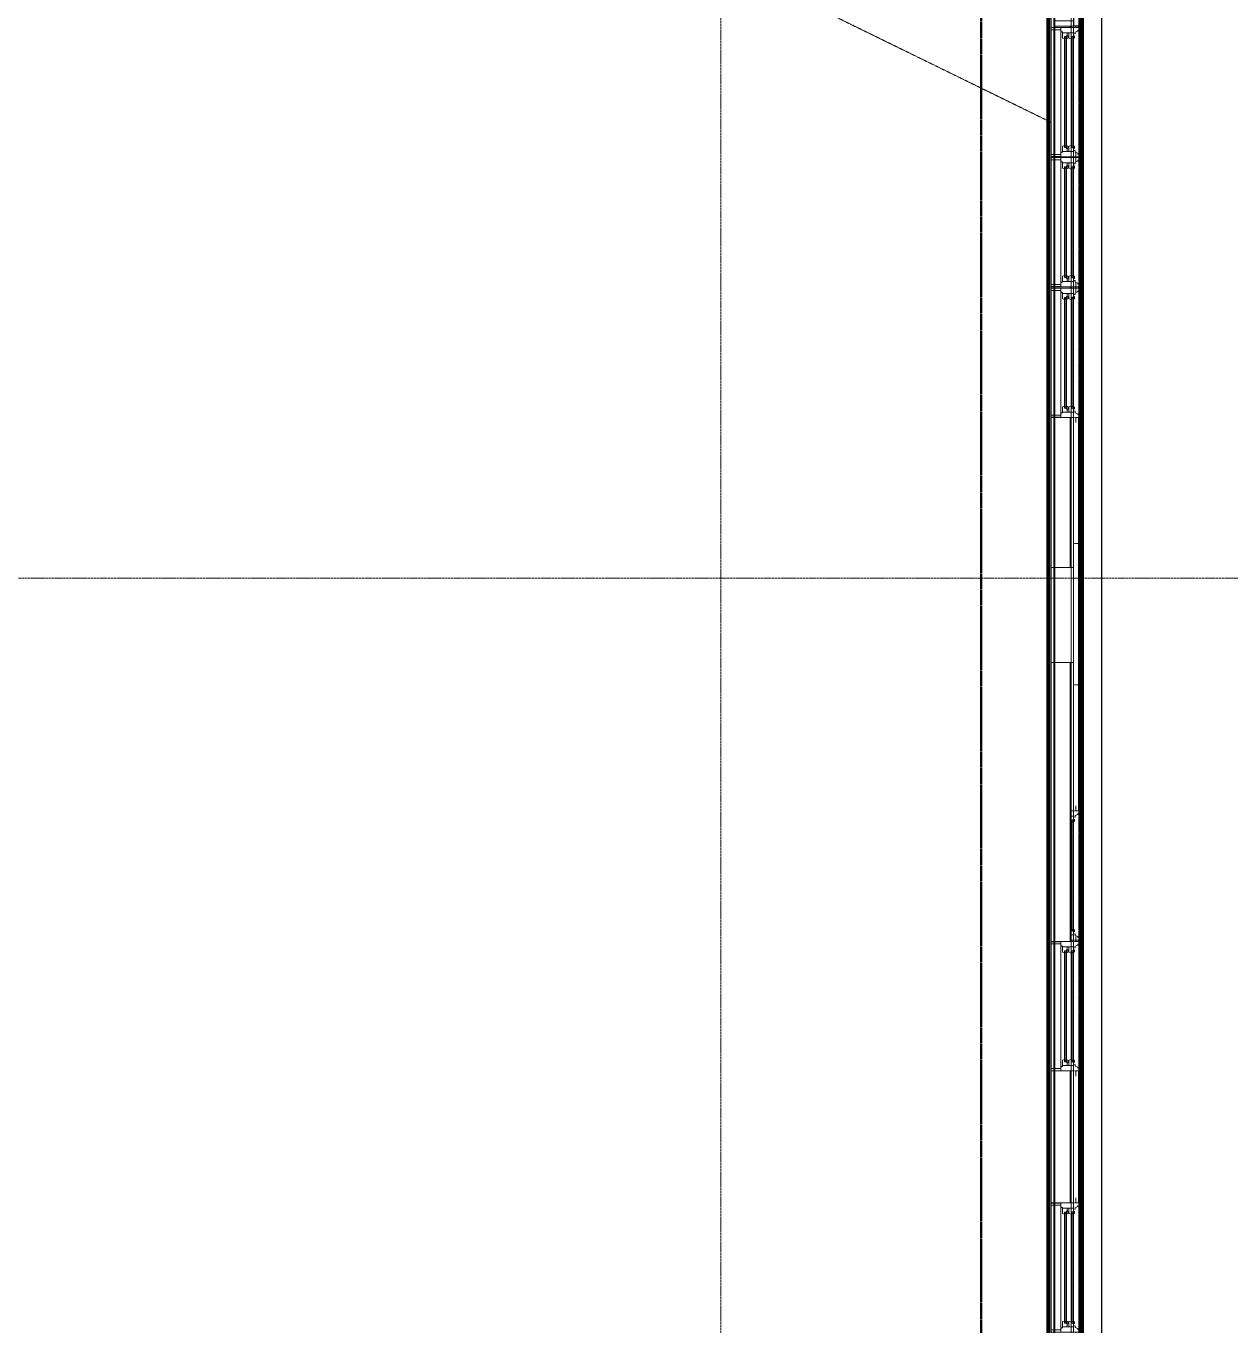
# Model space of a CAD drawing. Header units: inches. Extents: x -4235 to -464, y 9767 to 12269.
# Drawn here: x -2377.5 to -2023.7, y 11627.7 to 12009.4 of the extents above; entities that cross this region are included whole.
import ezdxf

# ---------------------------------------------------------------- set-up
doc = ezdxf.new("R2010")
doc.units = ezdxf.units.IN
doc.header["$MEASUREMENT"] = 0
doc.linetypes.add('Dash 1_16_', pattern=[0.125, 0.0625, -0.0625])
doc.linetypes.add('Grid Line 1_2_', pattern=[0.875, 0.5, -0.125, 0.125, -0.125])
for name, color, linetype, lineweight in [('A-FLOR-1', 192, 'Continuous', 9), ('A-GENM', 5, 'Continuous', 9), ('A-GLAZ-1', 151, 'Continuous', 9), ('A-GLAZ-2', 151, 'Continuous', 20), ('A-GLAZ-CWMG', 51, 'Continuous', 9), ('A-ROOF-1', 10, 'Dash 1_16_', 9), ('A-ROOF-2', 7, 'Dash 1_16_', 9), ('A-WALL-1', 113, 'Continuous', 9), ('C-PROP-LINE-1', 91, 'Dash 1_16_', 50), ('S-GRID-1', 1, 'Grid Line 1_2_', 9)]:
    doc.layers.add(name, color=color, linetype=linetype, lineweight=lineweight)

# ---------------------------------------------------------------- blocks, each defined once
blk = doc.blocks.new('Basic Wall _ EXT - FIBER CEMENT - LARGE - ___-2505163-BACKGROUND - ROOF PLAN')
at = {"layer": 'A-WALL-1'}
for p, q in [((-2069.67, 12009.39), (-2069.67, 12009.01)), ((-2069.67, 12009.01), (-2069.67, 12009.39)), ((-2069.64, 12009.01), (-2069.64, 12009.39)), ((-2069.64, 12009.01), (-2069.64, 12009.39)), ((-2067.63, 12009.39), (-2067.63, 12009.01)), ((-2067.63, 12009.01), (-2067.63, 12009.39)), ((-2067.6, 12009.01), (-2067.6, 12009.39)), ((-2067.6, 12009.01), (-2067.6, 12009.39)), ((-2069.67, 11970.99), (-2069.67, 11970.8)), ((-2069.67, 11970.8), (-2069.67, 11970.99)), ((-2069.64, 11970.8), (-2069.64, 11970.99)), ((-2069.64, 11970.8), (-2069.64, 11970.99)), ((-2067.63, 11970.99), (-2067.63, 11970.8)), ((-2067.63, 11970.8), (-2067.63, 11970.99)), ((-2067.6, 11970.8), (-2067.6, 11970.99)), ((-2067.6, 11970.8), (-2067.6, 11970.99)), ((-2069.67, 11932.78), (-2069.67, 11932.4)), ((-2069.67, 11932.4), (-2069.67, 11932.78)), ((-2069.64, 11932.4), (-2069.64, 11932.78)), ((-2069.64, 11932.4), (-2069.64, 11932.78)), ((-2067.63, 11932.78), (-2067.63, 11932.4)), ((-2067.63, 11932.4), (-2067.63, 11932.78)), ((-2067.6, 11932.4), (-2067.6, 11932.78)), ((-2067.6, 11932.4), (-2067.6, 11932.78)), ((-2069.67, 11894.38), (-2069.67, 11857.35)), ((-2069.67, 11857.35), (-2069.67, 11894.38)), ((-2069.64, 11857.35), (-2069.64, 11894.38)), ((-2069.64, 11857.35), (-2069.64, 11894.38)), ((-2067.63, 11894.38), (-2067.63, 11740.4)), ((-2067.63, 11740.4), (-2067.63, 11894.38)), ((-2067.6, 11740.4), (-2067.6, 11894.38)), ((-2067.6, 11740.4), (-2067.6, 11894.38)), ((-2069.67, 11857.35), (-2069.67, 11850.26)), ((-2069.67, 11850.26), (-2069.67, 11857.35)), ((-2069.64, 11815.83), (-2069.64, 11857.35)), ((-2069.64, 11815.83), (-2069.64, 11857.35)), ((-2069.67, 11822.39), (-2069.67, 11815.83)), ((-2069.67, 11815.83), (-2069.67, 11822.39)), ((-2069.67, 11815.83), (-2069.67, 11740.4)), ((-2069.67, 11740.4), (-2069.67, 11815.83)), ((-2069.64, 11740.4), (-2069.64, 11815.83)), ((-2069.64, 11740.4), (-2069.64, 11815.83)), ((-2069.67, 11702.38), (-2069.67, 11663.6)), ((-2069.67, 11663.6), (-2069.67, 11702.38)), ((-2069.64, 11663.6), (-2069.64, 11702.38)), ((-2069.64, 11663.6), (-2069.64, 11702.38)), ((-2067.63, 11702.38), (-2067.63, 11663.6)), ((-2067.63, 11663.6), (-2067.63, 11702.38)), ((-2067.6, 11663.6), (-2067.6, 11702.38)), ((-2067.6, 11663.6), (-2067.6, 11702.38))]:
    blk.add_line(p, q, dxfattribs=at)
blk = doc.blocks.new('Basic Wall _ EXT - FIBER CEMENT - LARGE - ___-2162456-BACKGROUND - ROOF PLAN')
at = {"layer": 'A-WALL-1'}
for p, q in [((-2067.06, 11246.52), (-2067.06, 12119.46)), ((-2067.05, 11246.51), (-2067.05, 12119.46)), ((-2067.05, 11246.51), (-2067.05, 12119.46)), ((-2067.03, 11246.5), (-2067.03, 12119.48)), ((-2067.02, 11246.48), (-2067.02, 12119.5)), ((-2067.02, 11246.48), (-2067.02, 12119.5)), ((-2066.71, 11246.18), (-2066.71, 12119.8)), ((-2069.67, 12009.39), (-2069.67, 11249.17)), ((-2069.67, 11249.17), (-2069.67, 12009.39)), ((-2069.64, 11249.14), (-2069.64, 12009.39)), ((-2069.64, 11249.14), (-2069.64, 12009.39))]:
    blk.add_line(p, q, dxfattribs=at)
blk = doc.blocks.new('Basic Wall _ EXT - FIBER CEMENT - SMALL - ___-2145930-BACKGROUND - ROOF PLAN')
at = {"layer": 'A-WALL-1'}
for p, q in [((-2061.44, 12125.07), (-2061.44, 11240.9)), ((-2061.44, 11240.9), (-2061.44, 12125.07)), ((-2061.36, 11240.83), (-2061.36, 12125.15)), ((-2061.36, 11240.83), (-2061.36, 12125.15)), ((-2067.46, 11246.93), (-2067.46, 12119.05)), ((-2067.39, 11246.86), (-2067.39, 12119.12)), ((-2070.35, 11249.81), (-2070.35, 12116.17)), ((-2067.92, 11247.39), (-2067.92, 12118.59)), ((-2067.92, 11247.39), (-2067.92, 12118.59)), ((-2067.84, 11247.31), (-2067.84, 12118.67)), ((-2077.53, 11257), (-2077.53, 12108.98)), ((-2077.42, 11256.89), (-2077.42, 12109.09)), ((-2077.3, 11256.76), (-2077.3, 12109.22)), ((-2077.23, 11256.69), (-2077.23, 12109.28)), ((-2077.02, 12109.49), (-2077.02, 11256.49)), ((-2076.87, 12109.64), (-2076.87, 11256.34)), ((-2076.86, 11256.33), (-2076.86, 12109.65)), ((-2076.83, 11256.29), (-2076.83, 12109.68)), ((-2076.8, 11256.26), (-2076.8, 12109.72)), ((-2076.8, 11256.27), (-2076.8, 12109.71)), ((-2076.79, 11256.26), (-2076.79, 12109.72)), ((-2076.73, 11256.2), (-2076.73, 12109.78)), ((-2076.72, 11256.19), (-2076.72, 12109.79)), ((-2076.67, 11256.14), (-2076.67, 12109.84)), ((-2076.32, 12110.19), (-2076.32, 11255.79)), ((-2076.32, 11255.79), (-2076.32, 12110.19)), ((-2075.45, 12111.06), (-2075.45, 11254.92)), ((-2075.45, 11254.92), (-2075.45, 12111.06)), ((-2075.25, 11254.71), (-2075.25, 12111.26)), ((-2075.25, 11254.71), (-2075.25, 12111.26)), ((-2075.17, 11254.64), (-2075.17, 12111.34)), ((-2075.17, 11254.64), (-2075.17, 12111.34)), ((-2070.35, 11256.26), (-2070.35, 12109.71))]:
    blk.add_line(p, q, dxfattribs=at)
blk = doc.blocks.new('Rectangular Mullion - Profile_Polycarbonate_right-2704981-BACKGROUND - ROOF PLAN')
at = {"layer": 'A-GLAZ-CWMG'}
for p, q in [((0, 1.29), (-2.75, 1.29)), ((-2.75, 1.29), (-2.75, 1)), ((-2.75, 1), (-2.75, 0.79)), ((-2.75, 0.79), (-2.5, 0.79)), ((-2.69, 1), (-2.69, 1.22)), ((-2.69, 1.22), (-0.06, 1.22)), ((-2.69, 0.85), (-2.69, 1)), ((-2.5, 0.85), (-2.69, 0.85)), ((-2.5, 0.79), (-2.5, 0.85)), ((-0.06, 1.22), (-0.06, 1)), ((-0.06, 1), (-0.06, 0.59)), ((-0.06, 0.37), (-0.06, 0.32)), ((-0.06, 0.31), (-0.06, 0.26)), ((-0.06, 0.25), (-0.06, 0.2)), ((-0.06, 0.19), (-0.06, -0.96)), ((0, 1), (0, 1.29)), ((0, 0.59), (0, 1)), ((0, 0.32), (0, 0.37)), ((0, 0.26), (0, 0.31)), ((0, 0.2), (0, 0.25)), ((0, -0.96), (0, 0.19)), ((-2.5, -0.79), (-2.75, -0.79)), ((-2.75, -0.79), (-2.75, -0.96)), ((-2.75, -1.02), (-2.75, -1.06)), ((-2.75, -1.13), (-2.75, -1.21)), ((-2.75, -1.21), (-1.5, -1.21)), ((-2.69, -0.96), (-2.69, -0.85)), ((-2.69, -0.85), (-2.5, -0.85)), ((-2.69, -1.06), (-2.69, -1.02)), ((-0.06, -1.15), (-2.69, -1.15)), ((-2.5, -0.85), (-2.5, -0.79)), ((-0.06, -1.02), (-0.06, -1.06)), ((0, -1.06), (0, -1.02)), ((0, -1.21), (0, -1.12))]:
    blk.add_line(p, q, dxfattribs=at)
blk = doc.blocks.new('Window-Double_Hung-Andersen-400_Series-Tilt_Wash - DOUBLE HUNG - COTTAGE - 3RD FLOOR-V36-BACKGROUND - ROOF PLAN')
at = {"layer": 'A-GLAZ-1'}
for p, q in [((-16.29, 2.5), (-15.7, 2.5)), ((-16.29, 2.12), (-15.7, 2.12)), ((-16.29, 0.56), (-15.7, 0.56)), ((-16.29, 0.19), (-15.7, 0.19)), ((-15.82, 2.48), (-15.82, 2.12)), ((-15.82, 0.56), (-15.82, 0.19)), ((-15.7, 2.62), (15.7, 2.62)), ((-15.7, 2.5), (15.7, 2.5)), ((-15.7, 2.12), (15.7, 2.12)), ((-15.7, 2), (15.7, 2)), ((-15.7, 0.69), (15.7, 0.69)), ((-15.7, 0.56), (15.7, 0.56)), ((-15.7, 0.19), (15.7, 0.19)), ((-15.7, 0.06), (15.7, 0.06)), ((16.29, 2.5), (15.7, 2.5)), ((16.29, 2.12), (15.7, 2.12)), ((16.29, 0.56), (15.7, 0.56)), ((16.29, 0.19), (15.7, 0.19)), ((15.82, 2.5), (15.82, 2.12)), ((15.82, 0.56), (15.82, 0.19)), ((-19.01, -2.81), (-19.01, -2.44)), ((-19.01, -2.44), (-18.95, -2.44)), ((-19.01, -2.89), (-19.01, -2.81)), ((-19.01, -3.09), (-19.01, -2.89)), ((-19.01, -3.81), (-19.01, -3.09)), ((18.95, -1.06), (-18.95, -1.06)), ((-18.95, -1.06), (-18.95, -2.81)), ((-18.95, -2.81), (-18.95, -2.89)), ((-18.95, -2.89), (-18.95, -3.09)), ((-18.95, -3.09), (-18.95, -3.81)), ((-18.32, -1.06), (-18.32, -2.81)), ((-18.32, -2.81), (-18.32, -2.89)), ((-18.32, -2.89), (-18.32, -3.09)), ((-18.32, -3.09), (-18.32, -3.81)), ((18.32, -1.06), (18.32, -2.81)), ((18.32, -2.81), (18.32, -2.89)), ((18.32, -2.89), (18.32, -3.09)), ((18.32, -3.09), (18.32, -3.81)), ((18.95, -2.81), (18.95, -1.06)), ((18.95, -2.44), (19.01, -2.44)), ((18.95, -2.89), (18.95, -2.81)), ((18.95, -3.09), (18.95, -2.89)), ((18.95, -3.81), (18.95, -3.09)), ((19.01, -2.44), (19.01, -2.81)), ((19.01, -2.81), (19.01, -2.89)), ((19.01, -2.89), (19.01, -3.09)), ((19.01, -3.09), (19.01, -3.81))]:
    blk.add_line(p, q, dxfattribs=at)
at = {"layer": 'A-GLAZ-2'}
for p, q in [((19.01, 4.81), (-19.01, 4.81)), ((-19.01, 4.81), (-19.01, 4.56)), ((-19.01, 4.11), (-19.01, 3.7)), ((-18.2, 4.81), (-18.2, 4.56)), ((-18.2, 4.11), (-18.2, 4)), ((-18.2, 4), (-17.92, 4)), ((-17.92, 4), (-17.81, 3.71)), ((17.92, 4), (17.61, 3.19)), ((18.2, 4), (17.92, 4)), ((18.2, 4.81), (18.2, 4.56)), ((18.2, 4.11), (18.2, 4)), ((19.01, 4.56), (19.01, 4.81)), ((19.01, 3), (19.01, 4.11)), ((-19.01, 3.44), (-20.51, 3.44)), ((-19.01, 3.68), (-19.01, 3)), ((-19.01, 2.84), (-19.01, 2.72)), ((-19.01, 2.69), (-19.01, 2.01)), ((-19.01, 2.01), (-19.01, -1.06)), ((-17.8, 3.68), (-17.61, 3.19)), ((-17.61, 3.19), (-17.14, 3.19)), ((-17.42, 2.75), (-16.57, 2.75)), ((-17.42, 2.69), (-17.42, 2.01)), ((-17.42, 2.01), (-17.42, -0.56)), ((-17.42, 1.37), (-15.86, 1.37)), ((-17.42, 0.81), (-16.57, 0.81)), ((-17.14, 3.19), (-17.14, 3)), ((-17.14, 2.84), (-17.14, 2.75)), ((-15.86, 2.97), (-16.57, 2.97)), ((-16.57, 2.72), (-16.57, 2.84)), ((-16.57, 2.62), (-16.57, 2.69)), ((-15.7, 2.62), (-16.57, 2.62)), ((-15.86, 1.03), (-16.57, 1.03)), ((-16.57, 0.69), (-16.57, 1.03)), ((-15.7, 0.69), (-16.57, 0.69)), ((-16.29, 2.62), (-16.29, 2.01)), ((-15.7, 2), (-16.29, 2)), ((-16.29, 0.69), (-16.29, 0.06)), ((-15.7, 0.06), (-16.29, 0.06)), ((-15.86, 1.37), (-15.7, 2)), ((-15.86, 1.03), (-15.7, 0.69)), ((-15.86, -0.56), (-15.7, 0.06)), ((-15.8, 2.84), (-15.74, 2.72)), ((-15.73, 2.69), (-15.7, 2.62)), ((15.73, 2.69), (15.7, 2.62)), ((15.7, 2.62), (16.57, 2.62)), ((15.7, 2), (16.29, 2)), ((15.86, 1.37), (15.7, 2)), ((15.86, 1.03), (15.7, 0.69)), ((15.7, 0.69), (16.57, 0.69)), ((15.7, 0.06), (16.29, 0.06)), ((15.86, -0.56), (15.7, 0.06)), ((15.78, 2.8), (15.74, 2.72)), ((15.86, 2.97), (16.57, 2.97)), ((17.42, 1.37), (15.86, 1.37)), ((15.86, 1.03), (16.57, 1.03)), ((16.29, 2.62), (16.29, 2.01)), ((16.29, 0.69), (16.29, 0.06)), ((16.57, 2.72), (16.57, 2.8)), ((17.42, 2.75), (16.57, 2.75)), ((16.57, 2.62), (16.57, 2.69)), ((16.57, 0.69), (16.57, 1.03)), ((17.42, 0.81), (16.57, 0.81)), ((17.14, 3.19), (17.14, 3)), ((17.61, 3.19), (17.14, 3.19)), ((17.14, 2.8), (17.14, 2.75)), ((17.42, 2.69), (17.42, 2.01)), ((17.42, 2.01), (17.42, -0.56)), ((19.01, 3.44), (20.51, 3.44)), ((19.01, 2.72), (19.01, 2.8)), ((19.01, 2.01), (19.01, 2.69)), ((19.01, -1.06), (19.01, 2.01)), ((-19.01, -1.06), (19.01, -1.06)), ((-17.67, -0.78), (-18, -1.06)), ((-17.67, -0.78), (-17.67, -0.56)), ((-17.67, -0.56), (-15.86, -0.56)), ((17.67, -0.56), (15.86, -0.56)), ((17.67, -0.78), (17.67, -0.56)), ((17.67, -0.78), (18, -1.06))]:
    blk.add_line(p, q, dxfattribs=at)
blk = doc.blocks.new('Window-Double_Hung-Andersen-400_Series-Tilt_Wash - DOUBLE HUNG - COTTAGE - 3RD FLOOR-V37-BACKGROUND - ROOF PLAN')
at = {"layer": 'A-GLAZ-1'}
for p, q in [((-16.29, 2.5), (-15.7, 2.5)), ((-16.29, 2.12), (-15.7, 2.12)), ((-16.29, 0.56), (-15.7, 0.56)), ((-16.29, 0.19), (-15.7, 0.19)), ((-15.82, 2.5), (-15.82, 2.12)), ((-15.82, 0.56), (-15.82, 0.19)), ((-15.7, 2.62), (15.7, 2.62)), ((-15.7, 2.5), (15.7, 2.5)), ((-15.7, 2.12), (15.7, 2.12)), ((-15.7, 2), (15.7, 2)), ((-15.7, 0.69), (15.7, 0.69)), ((-15.7, 0.56), (15.7, 0.56)), ((-15.7, 0.19), (15.7, 0.19)), ((-15.7, 0.06), (15.7, 0.06)), ((16.29, 2.5), (15.7, 2.5)), ((16.29, 2.12), (15.7, 2.12)), ((16.29, 0.56), (15.7, 0.56)), ((16.29, 0.19), (15.7, 0.19)), ((15.82, 2.5), (15.82, 2.12)), ((15.82, 0.56), (15.82, 0.19)), ((-19.01, -2.81), (-19.01, -2.44)), ((-19.01, -2.44), (-18.95, -2.44)), ((-19.01, -2.89), (-19.01, -2.81)), ((-19.01, -3.09), (-19.01, -2.89)), ((-19.01, -3.81), (-19.01, -3.09)), ((18.95, -1.06), (-18.95, -1.06)), ((-18.95, -1.06), (-18.95, -2.81)), ((-18.95, -2.81), (-18.95, -2.89)), ((-18.95, -2.89), (-18.95, -3.09)), ((-18.95, -3.09), (-18.95, -3.81)), ((-18.32, -1.06), (-18.32, -2.81)), ((-18.32, -2.81), (-18.32, -2.89)), ((-18.32, -2.89), (-18.32, -3.09)), ((-18.32, -3.09), (-18.32, -3.81)), ((18.32, -1.06), (18.32, -2.81)), ((18.32, -2.81), (18.32, -2.89)), ((18.32, -2.89), (18.32, -3.09)), ((18.32, -3.09), (18.32, -3.8)), ((18.95, -2.81), (18.95, -1.06)), ((18.95, -2.44), (19.01, -2.44)), ((18.95, -2.89), (18.95, -2.81)), ((18.95, -3.09), (18.95, -2.89)), ((18.95, -3.8), (18.95, -3.09)), ((19.01, -2.44), (19.01, -2.81)), ((19.01, -2.81), (19.01, -2.89)), ((19.01, -2.89), (19.01, -3.09)), ((19.01, -3.09), (19.01, -3.8))]:
    blk.add_line(p, q, dxfattribs=at)
at = {"layer": 'A-GLAZ-2'}
for p, q in [((19.01, 4.81), (-19.01, 4.81)), ((-19.01, 4.81), (-19.01, 4.56)), ((-19.01, 4.11), (-19.01, 3)), ((-18.2, 4.81), (-18.2, 4.56)), ((-18.2, 4.11), (-18.2, 4)), ((-18.2, 4), (-17.92, 4)), ((-17.92, 4), (-17.61, 3.19)), ((17.92, 4), (17.61, 3.19)), ((18.2, 4), (17.92, 4)), ((18.2, 4.81), (18.2, 4.56)), ((18.2, 4.11), (18.2, 4)), ((19.01, 4.56), (19.01, 4.81)), ((19.01, 3), (19.01, 4.11)), ((-19.01, 3.44), (-20.51, 3.44)), ((-19.01, 2.84), (-19.01, 2.72)), ((-19.01, 2.69), (-19.01, 2.01)), ((-19.01, 2.01), (-19.01, -1.06)), ((-17.61, 3.19), (-17.14, 3.19)), ((-17.42, 2.75), (-16.57, 2.75)), ((-17.42, 2.69), (-17.42, 2.01)), ((-17.42, 2.01), (-17.42, -0.56)), ((-17.42, 1.37), (-15.86, 1.37)), ((-17.42, 0.81), (-16.57, 0.81)), ((-17.14, 3.19), (-17.14, 3)), ((-17.14, 2.84), (-17.14, 2.75)), ((-15.86, 2.97), (-16.57, 2.97)), ((-16.57, 2.72), (-16.57, 2.84)), ((-16.57, 2.62), (-16.57, 2.69)), ((-15.7, 2.62), (-16.57, 2.62)), ((-15.86, 1.03), (-16.57, 1.03)), ((-16.57, 0.69), (-16.57, 1.03)), ((-15.7, 0.69), (-16.57, 0.69)), ((-16.29, 2.62), (-16.29, 2.01)), ((-15.7, 2), (-16.29, 2)), ((-16.29, 0.69), (-16.29, 0.06)), ((-15.7, 0.06), (-16.29, 0.06)), ((-15.86, 1.37), (-15.7, 2)), ((-15.86, 1.03), (-15.7, 0.69)), ((-15.86, -0.56), (-15.7, 0.06)), ((-15.8, 2.84), (-15.74, 2.72)), ((-15.73, 2.69), (-15.7, 2.62)), ((15.73, 2.69), (15.7, 2.62)), ((15.7, 2.62), (16.57, 2.62)), ((15.7, 2), (16.29, 2)), ((15.86, 1.37), (15.7, 2)), ((15.7, 0.69), (16.57, 0.69)), ((15.7, 0.06), (16.29, 0.06)), ((15.86, -0.56), (15.7, 0.06)), ((15.86, 1.03), (15.71, 0.71)), ((15.8, 2.84), (15.74, 2.72)), ((15.86, 2.97), (16.57, 2.97)), ((17.42, 1.37), (15.86, 1.37)), ((15.86, 1.03), (16.57, 1.03)), ((16.29, 2.62), (16.29, 2.01)), ((16.29, 0.69), (16.29, 0.06)), ((16.57, 2.72), (16.57, 2.84)), ((17.42, 2.75), (16.57, 2.75)), ((16.57, 2.62), (16.57, 2.69)), ((16.57, 0.72), (16.57, 1.03)), ((17.42, 0.81), (16.57, 0.81)), ((17.14, 3.19), (17.14, 3)), ((17.61, 3.19), (17.14, 3.19)), ((17.14, 2.84), (17.14, 2.75)), ((17.42, 2.69), (17.42, 2.01)), ((17.42, 2.01), (17.42, -0.56)), ((19.01, 3.44), (20.51, 3.44)), ((19.01, 2.72), (19.01, 2.84)), ((19.01, 2.01), (19.01, 2.69)), ((19.01, -1.06), (19.01, 2.01)), ((-19.01, -1.06), (19.01, -1.06)), ((-17.67, -0.78), (-18, -1.06)), ((-17.67, -0.78), (-17.67, -0.56)), ((-17.67, -0.56), (-15.86, -0.56)), ((17.67, -0.56), (15.86, -0.56)), ((17.67, -0.78), (17.67, -0.56)), ((17.67, -0.78), (18, -1.06))]:
    blk.add_line(p, q, dxfattribs=at)
blk = doc.blocks.new('Rectangular Mullion - Stud - Vertical-1873253-BACKGROUND - ROOF PLAN')
at = {"layer": 'A-GLAZ-CWMG'}
for p, q in [((0, 2.75), (-1.5, 2.75)), ((-1.5, 2.75), (-1.5, 2.01)), ((-1.5, 2.01), (-1.5, -2.75)), ((0, 2.01), (0, 2.75)), ((0, -2.75), (0, 2.01)), ((-1.5, -2.75), (0, -2.75))]:
    blk.add_line(p, q, dxfattribs=at)
blk = doc.blocks.new('Window-Double_Hung-Andersen-400_Series-Tilt_Wash - DOUBLE HUNG - COTTAGE - 3RD FLOOR-V53-BACKGROUND - ROOF PLAN')
at = {"layer": 'A-GLAZ-1'}
for p, q in [((-16.29, 2.5), (-15.7, 2.5)), ((-16.29, 2.12), (-15.7, 2.12)), ((-16.29, 0.56), (-15.7, 0.56)), ((-16.29, 0.19), (-15.7, 0.19)), ((-15.82, 2.5), (-15.82, 2.12)), ((-15.82, 0.56), (-15.82, 0.19)), ((-15.7, 2.62), (15.7, 2.62)), ((-15.7, 2.5), (15.7, 2.5)), ((-15.7, 2.12), (15.7, 2.12)), ((-15.7, 2), (15.7, 2)), ((-15.7, 0.69), (15.7, 0.69)), ((-15.7, 0.56), (15.7, 0.56)), ((-15.7, 0.19), (15.7, 0.19)), ((-15.7, 0.06), (15.7, 0.06)), ((16.29, 2.5), (15.7, 2.5)), ((16.29, 2.12), (15.7, 2.12)), ((16.29, 0.56), (15.7, 0.56)), ((16.29, 0.19), (15.7, 0.19)), ((15.82, 2.5), (15.82, 2.12)), ((15.82, 0.56), (15.82, 0.19)), ((-19.01, -2.81), (-19.01, -2.44)), ((-19.01, -2.44), (-18.95, -2.44)), ((-19.01, -2.89), (-19.01, -2.81)), ((-19.01, -3.09), (-19.01, -2.89)), ((-19.01, -3.81), (-19.01, -3.09)), ((18.95, -1.06), (-18.95, -1.06)), ((-18.95, -1.06), (-18.95, -2.81)), ((-18.95, -2.81), (-18.95, -2.89)), ((-18.95, -2.89), (-18.95, -3.09)), ((-18.95, -3.09), (-18.95, -3.81)), ((-18.32, -1.06), (-18.32, -2.81)), ((-18.32, -2.81), (-18.32, -2.89)), ((-18.32, -2.89), (-18.32, -3.09)), ((-18.32, -3.09), (-18.32, -3.81)), ((18.32, -1.06), (18.32, -2.81)), ((18.32, -2.81), (18.32, -2.89)), ((18.32, -2.89), (18.32, -3.09)), ((18.32, -3.09), (18.32, -3.81)), ((18.95, -2.81), (18.95, -1.06)), ((18.95, -2.44), (19.01, -2.44)), ((18.95, -2.89), (18.95, -2.81)), ((18.95, -3.09), (18.95, -2.89)), ((18.95, -3.81), (18.95, -3.09)), ((19.01, -2.44), (19.01, -2.81)), ((19.01, -2.81), (19.01, -2.89)), ((19.01, -2.89), (19.01, -3.09)), ((19.01, -3.09), (19.01, -3.81))]:
    blk.add_line(p, q, dxfattribs=at)
at = {"layer": 'A-GLAZ-2'}
for p, q in [((19.01, 4.81), (-19.01, 4.81)), ((-19.01, 4.81), (-19.01, 4.56)), ((-19.01, 4.39), (-19.01, 4.34)), ((-19.01, 4.33), (-19.01, 4.29)), ((-19.01, 4.21), (-19.01, 4.16)), ((-19.01, 4.11), (-19.01, 3)), ((-18.2, 4.81), (-18.2, 4.56)), ((-18.2, 4.39), (-18.2, 4.34)), ((-18.2, 4.33), (-18.2, 4.29)), ((-18.2, 4.21), (-18.2, 4.16)), ((-18.2, 4.11), (-18.2, 4)), ((-18.2, 4), (-17.92, 4)), ((-17.92, 4), (-17.61, 3.19)), ((17.92, 4), (17.61, 3.19)), ((18.2, 4), (17.92, 4)), ((18.2, 4.81), (18.2, 4.56)), ((18.2, 4.33), (18.2, 4.28)), ((18.2, 4.2), (18.2, 4.16)), ((18.2, 4.07), (18.2, 4.02)), ((19.01, 4.56), (19.01, 4.81)), ((19.01, 4.28), (19.01, 4.33)), ((19.01, 4.16), (19.01, 4.2)), ((19.01, 3), (19.01, 4.07)), ((-19.01, 3.44), (-20.51, 3.44)), ((-19.01, 2.89), (-19.01, 2.72)), ((-19.01, 2.69), (-19.01, 2.01)), ((-19.01, 2.01), (-19.01, -1.06)), ((-17.61, 3.19), (-17.14, 3.19)), ((-17.42, 2.75), (-16.57, 2.75)), ((-17.42, 2.69), (-17.42, 2.01)), ((-17.42, 2.01), (-17.42, -0.56)), ((-17.42, 1.37), (-15.86, 1.37)), ((-17.42, 0.81), (-16.57, 0.81)), ((-17.14, 3.19), (-17.14, 3)), ((-17.14, 2.89), (-17.14, 2.79)), ((-15.86, 2.97), (-16.57, 2.97)), ((-16.57, 2.72), (-16.57, 2.89)), ((-16.57, 2.62), (-16.57, 2.69)), ((-15.7, 2.62), (-16.57, 2.62)), ((-15.86, 1.03), (-16.57, 1.03)), ((-16.57, 0.69), (-16.57, 1.03)), ((-15.7, 0.69), (-16.57, 0.69)), ((-16.29, 2.62), (-16.29, 2.01)), ((-15.7, 2), (-16.29, 2)), ((-16.29, 0.65), (-16.29, 0.06)), ((-15.7, 0.06), (-16.29, 0.06)), ((-15.86, 1.37), (-15.7, 2)), ((-15.86, 1.03), (-15.7, 0.69)), ((-15.86, -0.56), (-15.7, 0.06)), ((-15.82, 2.89), (-15.74, 2.72)), ((-15.73, 2.69), (-15.7, 2.62)), ((15.73, 2.69), (15.7, 2.62)), ((15.7, 2.62), (16.57, 2.62)), ((15.7, 2), (16.29, 2)), ((15.86, 1.37), (15.7, 2)), ((15.7, 0.69), (16.57, 0.69)), ((15.7, 0.06), (16.29, 0.06)), ((15.86, -0.56), (15.7, 0.06)), ((15.86, 1.03), (15.71, 0.7)), ((15.8, 2.84), (15.76, 2.75)), ((15.86, 2.97), (16.57, 2.97)), ((17.42, 1.37), (15.86, 1.37)), ((15.86, 1.03), (16.57, 1.03)), ((16.29, 2.62), (16.29, 2.01)), ((16.29, 0.69), (16.29, 0.06)), ((16.57, 2.75), (16.57, 2.84)), ((17.42, 2.75), (16.57, 2.75)), ((16.57, 2.62), (16.57, 2.69)), ((16.57, 0.72), (16.57, 1.03)), ((17.42, 0.81), (16.57, 0.81)), ((17.14, 3.19), (17.14, 3)), ((17.61, 3.19), (17.14, 3.19)), ((17.14, 2.84), (17.14, 2.75)), ((17.42, 2.69), (17.42, 2.01)), ((17.42, 2.01), (17.42, 1.61)), ((17.42, 1.6), (17.42, -0.56)), ((19.01, 3.44), (20.51, 3.44)), ((19.01, 2.75), (19.01, 2.84)), ((19.01, 2.01), (19.01, 2.69)), ((19.01, 1.64), (19.01, 2.01)), ((19.01, -1.06), (19.01, 1.61)), ((-19.01, -1.06), (19.01, -1.06)), ((-17.67, -0.78), (-18, -1.06)), ((-17.67, -0.78), (-17.67, -0.56)), ((-17.67, -0.56), (-15.86, -0.56)), ((17.67, -0.56), (15.86, -0.56)), ((17.67, -0.78), (17.67, -0.56)), ((17.67, -0.78), (18, -1.06))]:
    blk.add_line(p, q, dxfattribs=at)
blk = doc.blocks.new('Window-Double_Hung-Andersen-400_Series-Tilt_Wash - DOUBLE HUNG - COTTAGE - 3RD FLOOR-V54-BACKGROUND - ROOF PLAN')
at = {"layer": 'A-GLAZ-1'}
for p, q in [((-16.29, 2.5), (-15.7, 2.5)), ((-16.29, 2.12), (-15.7, 2.12)), ((-16.29, 0.56), (-15.7, 0.56)), ((-16.29, 0.19), (-15.7, 0.19)), ((-15.82, 2.5), (-15.82, 2.12)), ((-15.82, 0.56), (-15.82, 0.19)), ((-15.7, 2.62), (15.7, 2.62)), ((-15.7, 2.5), (15.7, 2.5)), ((-15.7, 2.12), (15.7, 2.12)), ((-15.7, 2), (15.7, 2)), ((-15.7, 0.69), (15.7, 0.69)), ((-15.7, 0.56), (15.7, 0.56)), ((-15.7, 0.19), (15.7, 0.19)), ((-15.7, 0.06), (15.7, 0.06)), ((16.29, 2.5), (15.7, 2.5)), ((16.29, 2.12), (15.7, 2.12)), ((16.29, 0.56), (15.7, 0.56)), ((16.29, 0.19), (15.7, 0.19)), ((15.82, 2.5), (15.82, 2.12)), ((15.82, 0.56), (15.82, 0.19)), ((-19.01, -2.81), (-19.01, -2.44)), ((-19.01, -2.44), (-18.95, -2.44)), ((-19.01, -2.89), (-19.01, -2.81)), ((-19.01, -3.09), (-19.01, -2.89)), ((-19.01, -3.81), (-19.01, -3.09)), ((18.95, -1.06), (-18.95, -1.06)), ((-18.95, -1.06), (-18.95, -2.81)), ((-18.95, -2.81), (-18.95, -2.89)), ((-18.95, -2.89), (-18.95, -3.09)), ((-18.95, -3.09), (-18.95, -3.81)), ((-18.32, -1.06), (-18.32, -2.81)), ((-18.32, -2.81), (-18.32, -2.89)), ((-18.32, -2.89), (-18.32, -3.09)), ((-18.32, -3.09), (-18.32, -3.81)), ((18.32, -1.09), (18.32, -2.81)), ((18.32, -2.81), (18.32, -2.89)), ((18.32, -2.89), (18.32, -3.09)), ((18.32, -3.09), (18.32, -3.81)), ((18.95, -2.81), (18.95, -1.08)), ((18.95, -2.44), (19.01, -2.44)), ((18.95, -2.89), (18.95, -2.81)), ((18.95, -3.09), (18.95, -2.89)), ((18.95, -3.81), (18.95, -3.09)), ((19.01, -2.44), (19.01, -2.81)), ((19.01, -2.81), (19.01, -2.89)), ((19.01, -2.89), (19.01, -3.09)), ((19.01, -3.09), (19.01, -3.81))]:
    blk.add_line(p, q, dxfattribs=at)
at = {"layer": 'A-GLAZ-2'}
for p, q in [((19.01, 4.81), (-19.01, 4.81)), ((-19.01, 4.81), (-19.01, 4.56)), ((-19.01, 4.34), (-19.01, 4.28)), ((-19.01, 4.27), (-19.01, 4.22)), ((-19.01, 4.21), (-19.01, 4.16)), ((-19.01, 4.15), (-19.01, 3)), ((-18.2, 4.81), (-18.2, 4.56)), ((-18.2, 4.34), (-18.2, 4.28)), ((-18.2, 4.27), (-18.2, 4.22)), ((-18.2, 4.21), (-18.2, 4.16)), ((-18.2, 4.15), (-18.2, 4)), ((-18.2, 4), (-17.92, 4)), ((-17.92, 4), (-17.61, 3.19)), ((17.92, 4), (17.61, 3.19)), ((18.2, 4), (17.92, 4)), ((18.2, 4.81), (18.2, 4.56)), ((18.2, 4.39), (18.2, 4.34)), ((18.2, 4.27), (18.2, 4.22)), ((18.2, 4.2), (18.2, 4.16)), ((18.2, 4.11), (18.2, 4)), ((19.01, 4.56), (19.01, 4.81)), ((19.01, 4.34), (19.01, 4.39)), ((19.01, 4.22), (19.01, 4.27)), ((19.01, 3), (19.01, 4.11)), ((-19.01, 3.44), (-19.39, 3.44)), ((-19.01, 2.95), (-19.01, 2.9)), ((-19.01, 2.84), (-19.01, 2.72)), ((-19.01, 2.69), (-19.01, 2.01)), ((-19.01, 2.01), (-19.01, -1.06)), ((-17.61, 3.19), (-17.14, 3.19)), ((-17.42, 2.75), (-16.57, 2.75)), ((-17.42, 2.69), (-17.42, 2.01)), ((-17.42, 2.01), (-17.42, -0.56)), ((-17.42, 1.37), (-15.86, 1.37)), ((-17.42, 0.81), (-16.57, 0.81)), ((-17.14, 3.19), (-17.14, 3)), ((-17.14, 2.95), (-17.14, 2.9)), ((-17.14, 2.84), (-17.14, 2.75)), ((-15.86, 2.97), (-16.57, 2.97)), ((-16.57, 2.9), (-16.57, 2.95)), ((-16.57, 2.72), (-16.57, 2.84)), ((-16.57, 2.62), (-16.57, 2.69)), ((-15.7, 2.62), (-16.57, 2.62)), ((-15.86, 1.03), (-16.57, 1.03)), ((-16.57, 0.69), (-16.57, 1.03)), ((-15.7, 0.69), (-16.57, 0.69)), ((-16.29, 2.62), (-16.29, 2.01)), ((-15.7, 2), (-16.29, 2)), ((-16.29, 0.69), (-16.29, 0.06)), ((-15.7, 0.06), (-16.29, 0.06)), ((-15.86, 1.37), (-15.7, 2)), ((-15.86, 1.03), (-15.7, 0.69)), ((-15.86, -0.56), (-15.7, 0.06)), ((-15.85, 2.95), (-15.82, 2.9)), ((-15.8, 2.84), (-15.74, 2.72)), ((-15.73, 2.69), (-15.7, 2.62)), ((15.73, 2.69), (15.7, 2.62)), ((15.7, 2.62), (16.57, 2.62)), ((15.7, 2), (16.29, 2)), ((15.86, 1.37), (15.7, 2)), ((15.86, 1.03), (15.7, 0.69)), ((15.7, 0.69), (16.57, 0.69)), ((15.7, 0.06), (16.29, 0.06)), ((15.86, -0.56), (15.7, 0.06)), ((15.8, 2.84), (15.74, 2.72)), ((15.82, 2.89), (15.8, 2.84)), ((15.84, 2.94), (15.82, 2.9)), ((15.86, 2.97), (16.57, 2.97)), ((17.42, 1.37), (15.86, 1.37)), ((15.86, 1.03), (16.57, 1.03)), ((16.29, 2.62), (16.29, 2.01)), ((16.29, 0.69), (16.29, 0.06)), ((16.57, 2.9), (16.57, 2.94)), ((16.57, 2.84), (16.57, 2.89)), ((16.57, 2.72), (16.57, 2.84)), ((17.42, 2.75), (16.57, 2.75)), ((16.57, 2.62), (16.57, 2.69)), ((16.57, 0.69), (16.57, 1.03)), ((17.42, 0.81), (16.57, 0.81)), ((17.14, 3.19), (17.14, 3)), ((17.61, 3.19), (17.14, 3.19)), ((17.14, 2.94), (17.14, 2.9)), ((17.14, 2.89), (17.14, 2.84)), ((17.14, 2.84), (17.14, 2.75)), ((17.42, 2.69), (17.42, 2.01)), ((17.42, 2.01), (17.42, -0.56)), ((19.01, 3.44), (20.51, 3.44)), ((19.01, 2.9), (19.01, 2.94)), ((19.01, 2.84), (19.01, 2.89)), ((19.01, 2.72), (19.01, 2.83)), ((19.01, 2.01), (19.01, 2.69)), ((19.01, -1.06), (19.01, 2.01)), ((-19.01, -1.06), (19.01, -1.06)), ((-17.67, -0.78), (-18, -1.06)), ((-17.67, -0.78), (-17.67, -0.56)), ((-17.67, -0.56), (-15.86, -0.56)), ((17.67, -0.56), (15.86, -0.56)), ((17.67, -0.78), (17.67, -0.56)), ((17.67, -0.78), (18, -1.06))]:
    blk.add_line(p, q, dxfattribs=at)
blk = doc.blocks.new('Window-Double_Hung-Andersen-400_Series-Tilt_Wash - DOUBLE HUNG - REVERSE COTTAGE - 2ND FLOOR-V136-BACKGROUND - ROOF PLAN')
at = {"layer": 'A-GLAZ-1'}
for p, q in [((-16.29, -2.13), (-15.7, -2.13)), ((-16.29, -2.5), (-15.7, -2.5)), ((-15.82, -2.5), (-15.82, -2.13)), ((-15.7, -2), (15.7, -2)), ((-15.7, -2.13), (15.7, -2.13)), ((-15.7, -2.5), (15.7, -2.5)), ((-15.7, -2.63), (15.7, -2.63)), ((16.29, -2.13), (15.7, -2.13)), ((16.29, -2.5), (15.7, -2.5)), ((15.82, -2.5), (15.82, -2.13))]:
    blk.add_line(p, q, dxfattribs=at)
at = {"layer": 'A-GLAZ-2'}
for p, q in [((-19.01, -3.44), (-19.39, -3.44)), ((-19.01, -2.01), (-19.01, -1.69)), ((-19.01, -2.69), (-19.01, -2.01)), ((-19.01, -2.84), (-19.01, -2.72)), ((-19.01, -4.11), (-19.01, -3)), ((-17.92, -4), (-17.61, -3.19)), ((-17.61, -3.19), (-17.14, -3.19)), ((-17.42, -2.01), (-17.42, -1.69)), ((-17.42, -2.69), (-17.42, -2.01)), ((-17.42, -2.75), (-16.57, -2.75)), ((-17.14, -2.84), (-17.14, -2.75)), ((-17.14, -3.19), (-17.14, -3)), ((-16.57, -2.63), (-16.57, -2.69)), ((-15.7, -2.63), (-16.57, -2.63)), ((-16.57, -2.72), (-16.57, -2.84)), ((-15.86, -2.97), (-16.57, -2.97)), ((-15.7, -2), (-16.29, -2)), ((-16.29, -2.63), (-16.29, -2.01)), ((-15.8, -2.84), (-15.74, -2.72)), ((-15.78, -1.69), (-15.7, -2)), ((-15.73, -2.69), (-15.7, -2.63)), ((15.78, -1.69), (15.7, -2)), ((15.7, -2), (16.29, -2)), ((15.73, -2.69), (15.7, -2.63)), ((15.7, -2.63), (16.57, -2.63)), ((15.8, -2.84), (15.74, -2.72)), ((15.86, -2.97), (16.57, -2.97)), ((16.29, -2.61), (16.29, -2.01)), ((16.57, -2.63), (16.57, -2.69)), ((16.57, -2.72), (16.57, -2.84)), ((17.42, -2.75), (16.57, -2.75)), ((17.14, -2.84), (17.14, -2.75)), ((17.14, -3.19), (17.14, -3)), ((17.61, -3.19), (17.14, -3.19)), ((17.42, -2.01), (17.42, -1.69)), ((17.42, -2.69), (17.42, -2.01)), ((17.92, -4), (17.62, -3.22)), ((19.01, -1.69), (19.01, -2.01)), ((19.01, -2.01), (19.01, -2.69)), ((19.01, -2.72), (19.01, -2.84)), ((19.01, -3.01), (19.01, -4.11)), ((19.01, -3.44), (20.51, -3.44)), ((-19.01, -4.76), (-19.01, -4.56)), ((-19.01, -4.81), (-19.01, -4.76)), ((19.01, -4.81), (-19.01, -4.81)), ((-18.2, -4), (-17.92, -4)), ((-18.2, -4.11), (-18.2, -4)), ((-18.2, -4.76), (-18.2, -4.56)), ((-18.2, -4.81), (-18.2, -4.76)), ((18.2, -4), (17.92, -4)), ((18.2, -4.11), (18.2, -4)), ((18.2, -4.76), (18.2, -4.56)), ((18.2, -4.81), (18.2, -4.76)), ((19.01, -4.56), (19.01, -4.76)), ((19.01, -4.76), (19.01, -4.81))]:
    blk.add_line(p, q, dxfattribs=at)
blk = doc.blocks.new('Window-Double_Hung-Andersen-400_Series-Tilt_Wash - DOUBLE HUNG - COTTAGE - 3RD FLOOR-V156-BACKGROUND - ROOF PLAN')
at = {"layer": 'A-GLAZ-1'}
for p, q in [((-16.29, 2.5), (-15.7, 2.5)), ((-16.29, 2.12), (-15.7, 2.12)), ((-16.29, 0.56), (-15.7, 0.56)), ((-16.29, 0.19), (-15.7, 0.19)), ((-15.82, 2.5), (-15.82, 2.12)), ((-15.82, 0.56), (-15.82, 0.19)), ((-15.7, 2.62), (15.7, 2.62)), ((-15.7, 2.5), (15.7, 2.5)), ((-15.7, 2.12), (15.7, 2.12)), ((-15.7, 2), (15.7, 2)), ((-15.7, 0.69), (15.7, 0.69)), ((-15.7, 0.56), (15.7, 0.56)), ((-15.7, 0.19), (15.7, 0.19)), ((-15.7, 0.06), (15.7, 0.06)), ((16.29, 2.5), (15.7, 2.5)), ((16.29, 2.12), (15.7, 2.12)), ((16.29, 0.56), (15.7, 0.56)), ((16.29, 0.19), (15.7, 0.19)), ((15.82, 2.5), (15.82, 2.12)), ((15.82, 0.56), (15.82, 0.19)), ((-19.01, -2.81), (-19.01, -2.44)), ((-19.01, -2.44), (-18.95, -2.44)), ((-19.01, -2.89), (-19.01, -2.81)), ((-19.01, -3.09), (-19.01, -2.89)), ((-19.01, -3.81), (-19.01, -3.09)), ((18.95, -1.06), (-18.95, -1.06)), ((-18.95, -1.07), (-18.95, -2.81)), ((-18.95, -2.81), (-18.95, -2.89)), ((-18.95, -2.89), (-18.95, -3.09)), ((-18.95, -3.09), (-18.95, -3.81)), ((-18.32, -1.06), (-18.32, -2.81)), ((-18.32, -2.81), (-18.32, -2.89)), ((-18.32, -2.89), (-18.32, -3.09)), ((-18.32, -3.09), (-18.32, -3.81)), ((18.32, -1.06), (18.32, -2.81)), ((18.32, -2.81), (18.32, -2.89)), ((18.32, -2.89), (18.32, -3.09)), ((18.32, -3.09), (18.32, -3.81)), ((18.95, -2.81), (18.95, -1.06)), ((18.95, -2.44), (19.01, -2.44)), ((18.95, -2.89), (18.95, -2.81)), ((18.95, -3.09), (18.95, -2.89)), ((18.95, -3.81), (18.95, -3.09)), ((19.01, -2.44), (19.01, -2.81)), ((19.01, -2.81), (19.01, -2.89)), ((19.01, -2.89), (19.01, -3.09)), ((19.01, -3.09), (19.01, -3.81))]:
    blk.add_line(p, q, dxfattribs=at)
at = {"layer": 'A-GLAZ-2'}
for p, q in [((19.01, 4.81), (-19.01, 4.81)), ((-19.01, 4.81), (-19.01, 4.56)), ((-19.01, 4.39), (-19.01, 4.34)), ((-19.01, 4.27), (-19.01, 4.22)), ((-19.01, 4.11), (-19.01, 3)), ((-18.2, 4.81), (-18.2, 4.56)), ((-18.2, 4.39), (-18.2, 4.34)), ((-18.2, 4.27), (-18.2, 4.22)), ((-18.2, 4.11), (-18.2, 4)), ((-18.2, 4), (-17.92, 4)), ((-17.92, 4), (-17.61, 3.19)), ((17.92, 4), (17.61, 3.19)), ((18.2, 4), (17.92, 4)), ((18.2, 4.81), (18.2, 4.56)), ((18.2, 4.39), (18.2, 4.34)), ((18.2, 4.21), (18.2, 4.16)), ((18.2, 4.11), (18.2, 4)), ((19.01, 4.56), (19.01, 4.81)), ((19.01, 4.34), (19.01, 4.39)), ((19.01, 4.29), (19.01, 4.33)), ((19.01, 4.16), (19.01, 4.21)), ((19.01, 3), (19.01, 4.11)), ((-19.01, 3.44), (-20.51, 3.44)), ((-19.01, 2.94), (-19.01, 2.9)), ((-19.01, 2.89), (-19.01, 2.84)), ((-19.01, 2.83), (-19.01, 2.72)), ((-19.01, 2.69), (-19.01, 2.01)), ((-19.01, 2.01), (-19.01, -1.06)), ((-17.61, 3.19), (-17.14, 3.19)), ((-17.42, 2.75), (-16.57, 2.75)), ((-17.42, 2.69), (-17.42, 2.01)), ((-17.42, 2.01), (-17.42, -0.56)), ((-17.42, 1.37), (-15.86, 1.37)), ((-17.42, 0.81), (-16.57, 0.81)), ((-17.14, 3.19), (-17.14, 3)), ((-17.14, 2.94), (-17.14, 2.9)), ((-17.14, 2.89), (-17.14, 2.84)), ((-17.14, 2.83), (-17.14, 2.75)), ((-15.86, 2.97), (-16.57, 2.97)), ((-16.57, 2.9), (-16.57, 2.94)), ((-16.57, 2.84), (-16.57, 2.89)), ((-16.57, 2.72), (-16.57, 2.83)), ((-16.57, 2.62), (-16.57, 2.69)), ((-15.7, 2.62), (-16.57, 2.62)), ((-15.86, 1.03), (-16.57, 1.03)), ((-16.57, 0.69), (-16.57, 1.03)), ((-15.7, 0.69), (-16.57, 0.69)), ((-16.29, 2.62), (-16.29, 2.01)), ((-15.7, 2), (-16.29, 2)), ((-16.29, 0.69), (-16.29, 0.06)), ((-15.7, 0.06), (-16.29, 0.06)), ((-15.86, 1.37), (-15.7, 2)), ((-15.86, 1.03), (-15.7, 0.69)), ((-15.86, -0.56), (-15.7, 0.06)), ((-15.84, 2.94), (-15.82, 2.9)), ((-15.82, 2.89), (-15.8, 2.84)), ((-15.79, 2.83), (-15.74, 2.72)), ((-15.73, 2.69), (-15.7, 2.62)), ((15.73, 2.69), (15.7, 2.62)), ((15.7, 2.62), (16.57, 2.62)), ((15.7, 2), (16.29, 2)), ((15.86, 1.37), (15.7, 2)), ((15.86, 1.03), (15.7, 0.69)), ((15.7, 0.69), (16.57, 0.69)), ((15.7, 0.06), (16.29, 0.06)), ((15.86, -0.56), (15.7, 0.06)), ((15.82, 2.89), (15.74, 2.72)), ((15.86, 2.97), (16.57, 2.97)), ((17.42, 1.37), (15.86, 1.37)), ((15.86, 1.03), (16.57, 1.03)), ((16.29, 2.62), (16.29, 2.01)), ((16.29, 0.69), (16.29, 0.06)), ((16.57, 2.72), (16.57, 2.89)), ((17.42, 2.75), (16.57, 2.75)), ((16.57, 2.62), (16.57, 2.69)), ((16.57, 0.69), (16.57, 1.03)), ((17.42, 0.81), (16.57, 0.81)), ((17.14, 3.19), (17.14, 3)), ((17.61, 3.19), (17.14, 3.19)), ((17.14, 2.89), (17.14, 2.79)), ((17.42, 2.69), (17.42, 2.01)), ((17.42, 2.01), (17.42, -0.56)), ((19.01, 3.44), (20.51, 3.44)), ((19.01, 2.72), (19.01, 2.89)), ((19.01, 2.01), (19.01, 2.69)), ((19.01, -1.06), (19.01, 2.01)), ((-19.01, -1.06), (19.01, -1.06)), ((-17.67, -0.78), (-17.98, -1.04)), ((-17.67, -0.78), (-17.67, -0.56)), ((-17.67, -0.56), (-15.86, -0.56)), ((17.67, -0.56), (15.86, -0.56)), ((17.67, -0.78), (17.67, -0.56)), ((17.67, -0.78), (18, -1.06))]:
    blk.add_line(p, q, dxfattribs=at)
blk = doc.blocks.new('V-Series_EWC4_SPVU_RFA_2015 - 2ND AND 3RD FLOOR-V169-BACKGROUND - ROOF PLAN')
at = {"layer": 'A-GENM'}
for p, q in [((-2076.17, 11850.26), (-2075.45, 11850.26)), ((-2075.45, 11850.26), (-2075.25, 11850.26)), ((-2075.25, 11850.26), (-2075.17, 11850.26)), ((-2075.17, 11850.26), (-2070.35, 11850.26)), ((-2070.35, 11850.26), (-2069.67, 11850.26)), ((-2069.67, 11850.26), (-2069.67, 11822.39)), ((-2076.17, 11822.39), (-2075.45, 11822.39)), ((-2075.45, 11822.39), (-2075.25, 11822.39)), ((-2075.25, 11822.39), (-2075.17, 11822.39)), ((-2075.17, 11822.39), (-2070.35, 11822.39)), ((-2070.35, 11822.39), (-2069.7, 11822.39))]:
    blk.add_line(p, q, dxfattribs=at)
blk = doc.blocks.new('Family - ___-2835860-BACKGROUND - ROOF PLAN')
at = {"layer": 'C-PROP-LINE-1'}
blk.add_line((-2067.92, 11247.39), (-2067.92, 12118.59), dxfattribs=at)
blk = doc.blocks.new('Family - ___-2835903-BACKGROUND - ROOF PLAN')
at = {"layer": 'C-PROP-LINE-1'}
blk.add_line((-2096.82, 11276.29), (-2096.82, 12089.69), dxfattribs=at)
blk = doc.blocks.new('Family - ___-2835932-BACKGROUND - ROOF PLAN')
at = {"layer": 'C-PROP-LINE-1'}
blk.add_line((-2067.92, 11247.39), (-2067.92, 12118.59), dxfattribs=at)

msp = doc.modelspace()

# ---------------------------------------------------------------- linework, layer by layer
at = {"layer": 'A-FLOR-1'}
for p, q in [((-2070.67, 12009.01), (-2070.67, 12009.39)), ((-2070.67, 11970.8), (-2070.67, 11970.99)), ((-2070.67, 11932.4), (-2070.67, 11932.78)), ((-2070.67, 11850.26), (-2070.67, 11894.38)), ((-2070.67, 11740.4), (-2070.67, 11822.39)), ((-2070.67, 11663.6), (-2070.67, 11702.38))]:
    msp.add_line(p, q, dxfattribs=at)
at = {"layer": 'A-ROOF-1'}
for p, q in [((-2076.17, 12109.71), (-2076.17, 11256.27)), ((-2077.06, 11981.51), (-2077.14, 11981.55)), ((-2076.63, 11981.3), (-2076.69, 11981.33)), ((-2076.17, 11981.08), (-2076.6, 11981.29))]:
    msp.add_line(p, q, dxfattribs=at)
at = {"layer": 'A-ROOF-2'}
msp.add_line((-2077.3, 11981.63), (-2338.11, 12109.21), dxfattribs=at)
at = {"layer": 'A-WALL-1'}
for p, q in [((-2067.92, 12118.59), (-2067.92, 11247.39)), ((-2076.8, 12109.72), (-2076.8, 11256.26)), ((-2069.67, 12009.01), (-2076.17, 12009.01)), ((-2069.52, 12009.01), (-2069.64, 12009.01)), ((-2069.41, 12009.01), (-2069.46, 12009.01)), ((-2068.21, 12009.01), (-2069.36, 12009.01)), ((-2068.15, 12009.01), (-2068.2, 12009.01)), ((-2068.17, 12009.01), (-2068.17, 12009.39)), ((-2068.09, 12009.01), (-2068.14, 12009.01)), ((-2068.02, 12009.01), (-2068.08, 12009.01)), ((-2067.92, 11932.4), (-2067.92, 12009.39)), ((-2076.17, 11256.27), (-2076.17, 11981.08)), ((-2076.17, 11970.99), (-2069.67, 11970.99)), ((-2069.67, 11970.8), (-2076.17, 11970.8)), ((-2069.64, 11970.99), (-2069.53, 11970.99)), ((-2069.53, 11970.8), (-2069.64, 11970.8)), ((-2069.52, 11970.99), (-2069.47, 11970.99)), ((-2069.47, 11970.8), (-2069.52, 11970.8)), ((-2069.46, 11970.99), (-2069.42, 11970.99)), ((-2069.42, 11970.8), (-2069.46, 11970.8)), ((-2069.36, 11970.99), (-2068.25, 11970.99)), ((-2068.25, 11970.8), (-2069.36, 11970.8)), ((-2068.17, 11970.8), (-2068.17, 11970.99)), ((-2068.14, 11970.99), (-2068.09, 11970.99)), ((-2068.09, 11970.8), (-2068.14, 11970.8)), ((-2068.02, 11970.99), (-2067.97, 11970.99)), ((-2067.97, 11970.8), (-2068.02, 11970.8)), ((-2076.17, 11932.78), (-2069.67, 11932.78)), ((-2069.67, 11932.4), (-2076.17, 11932.4)), ((-2069.64, 11932.78), (-2069.48, 11932.78)), ((-2069.48, 11932.4), (-2069.64, 11932.4)), ((-2069.36, 11932.78), (-2068.25, 11932.78)), ((-2068.25, 11932.4), (-2069.36, 11932.4)), ((-2068.2, 11932.78), (-2068.15, 11932.78)), ((-2068.15, 11932.4), (-2068.2, 11932.4)), ((-2068.17, 11932.4), (-2068.17, 11932.78)), ((-2068.07, 11932.78), (-2068.03, 11932.78)), ((-2068.03, 11932.4), (-2068.07, 11932.4)), ((-2068.02, 11932.78), (-2067.97, 11932.78)), ((-2067.97, 11932.4), (-2068.02, 11932.4)), ((-2067.92, 11740.4), (-2067.92, 11932.4)), ((-2076.17, 11894.38), (-2070.75, 11894.38)), ((-2070.72, 11894.38), (-2069.67, 11894.38)), ((-2069.61, 11894.38), (-2069.52, 11894.38)), ((-2069.36, 11894.38), (-2068.29, 11894.38)), ((-2068.2, 11894.38), (-2068.16, 11894.38)), ((-2068.17, 11778.8), (-2068.17, 11894.38)), ((-2068.08, 11894.38), (-2068.03, 11894.38)), ((-2069.67, 11815.83), (-2069.67, 11857.35)), ((-2069.67, 11857.35), (-2069.66, 11857.35)), ((-2069.64, 11857.35), (-2069.52, 11857.35)), ((-2069.36, 11857.35), (-2068.25, 11857.35)), ((-2076.17, 11850.26), (-2069.67, 11850.26)), ((-2076.17, 11822.39), (-2069.7, 11822.39)), ((-2069.66, 11815.83), (-2069.67, 11815.83)), ((-2069.52, 11815.83), (-2069.64, 11815.83)), ((-2068.25, 11815.83), (-2069.36, 11815.83)), ((-2069.67, 11778.8), (-2070.67, 11778.8)), ((-2069.52, 11778.8), (-2069.64, 11778.8)), ((-2068.25, 11778.8), (-2069.35, 11778.8)), ((-2069.67, 11740.4), (-2076.17, 11740.4)), ((-2070.67, 11740.78), (-2069.67, 11740.78)), ((-2069.64, 11740.78), (-2069.52, 11740.78)), ((-2069.52, 11740.4), (-2069.64, 11740.4)), ((-2069.36, 11740.78), (-2068.25, 11740.78)), ((-2068.25, 11740.4), (-2069.36, 11740.4)), ((-2068.17, 11740.4), (-2068.17, 11740.78)), ((-2067.92, 11740.4), (-2067.92, 11510.38)), ((-2076.16, 11702.38), (-2069.67, 11702.38)), ((-2069.64, 11702.38), (-2069.52, 11702.38)), ((-2069.36, 11702.38), (-2068.25, 11702.38)), ((-2068.17, 11663.6), (-2068.17, 11702.38)), ((-2069.67, 11663.6), (-2076.17, 11663.6)), ((-2069.52, 11663.6), (-2069.64, 11663.6)), ((-2068.68, 11663.6), (-2069.36, 11663.6)), ((-2068.25, 11663.6), (-2068.66, 11663.6))]:
    msp.add_line(p, q, dxfattribs=at)
at = {"layer": 'S-GRID-1'}
for p, q in [((-2173.32, 9836.18), (-2173.32, 12199.22)), ((-464.45, 11847.19), (-4185.7, 11847.19))]:
    msp.add_line(p, q, dxfattribs=at)

# ---------------------------------------------------------------- block references
at = {"layer": 'A-GENM'}
msp.add_blockref('V-Series_EWC4_SPVU_RFA_2015 - 2ND AND 3RD FLOOR-V169-BACKGROUND - ROOF PLAN', (0, 0), dxfattribs=at)
at = {"layer": 'A-GLAZ-1'}
for name, p, rotation in [('Window-Double_Hung-Andersen-400_Series-Tilt_Wash - DOUBLE HUNG - COTTAGE - 3RD FLOOR-V54-BACKGROUND - ROOF PLAN', (-2072.36, 11990), 269.9999999999999), ('Window-Double_Hung-Andersen-400_Series-Tilt_Wash - DOUBLE HUNG - COTTAGE - 3RD FLOOR-V156-BACKGROUND - ROOF PLAN', (-2072.36, 11951.79), 269.9999999999999), ('Window-Double_Hung-Andersen-400_Series-Tilt_Wash - DOUBLE HUNG - COTTAGE - 3RD FLOOR-V53-BACKGROUND - ROOF PLAN', (-2072.36, 11913.39), 269.9999999999999), ('Window-Double_Hung-Andersen-400_Series-Tilt_Wash - DOUBLE HUNG - REVERSE COTTAGE - 2ND FLOOR-V136-BACKGROUND - ROOF PLAN', (-2072.36, 11759.79), 89.99999999999991), ('Window-Double_Hung-Andersen-400_Series-Tilt_Wash - DOUBLE HUNG - COTTAGE - 3RD FLOOR-V37-BACKGROUND - ROOF PLAN', (-2072.36, 11721.39), 269.9999999999999), ('Window-Double_Hung-Andersen-400_Series-Tilt_Wash - DOUBLE HUNG - COTTAGE - 3RD FLOOR-V36-BACKGROUND - ROOF PLAN', (-2072.36, 11644.59), 269.9999999999999)]:
    msp.add_blockref(name, p, dxfattribs=dict(at, rotation=rotation))
at = {"layer": 'A-GLAZ-CWMG'}
for name, p, rotation in [('Rectangular Mullion - Profile_Polycarbonate_right-2704981-BACKGROUND - ROOF PLAN', (-2068.4, 12009.39), 270), ('Rectangular Mullion - Stud - Vertical-1873253-BACKGROUND - ROOF PLAN', (-2072.36, 12009.39), 269.9999999999992)]:
    msp.add_blockref(name, p, dxfattribs=dict(at, rotation=rotation))
at = {"layer": 'A-WALL-1'}
for name in ['Basic Wall _ EXT - FIBER CEMENT - SMALL - ___-2145930-BACKGROUND - ROOF PLAN', 'Basic Wall _ EXT - FIBER CEMENT - LARGE - ___-2162456-BACKGROUND - ROOF PLAN', 'Basic Wall _ EXT - FIBER CEMENT - LARGE - ___-2505163-BACKGROUND - ROOF PLAN']:
    msp.add_blockref(name, (0, 0), dxfattribs=at)
at = {"layer": 'C-PROP-LINE-1'}
for name in ['Family - ___-2835860-BACKGROUND - ROOF PLAN', 'Family - ___-2835932-BACKGROUND - ROOF PLAN', 'Family - ___-2835903-BACKGROUND - ROOF PLAN']:
    msp.add_blockref(name, (0, 0), dxfattribs=at)

doc.saveas('drawing.dxf')
